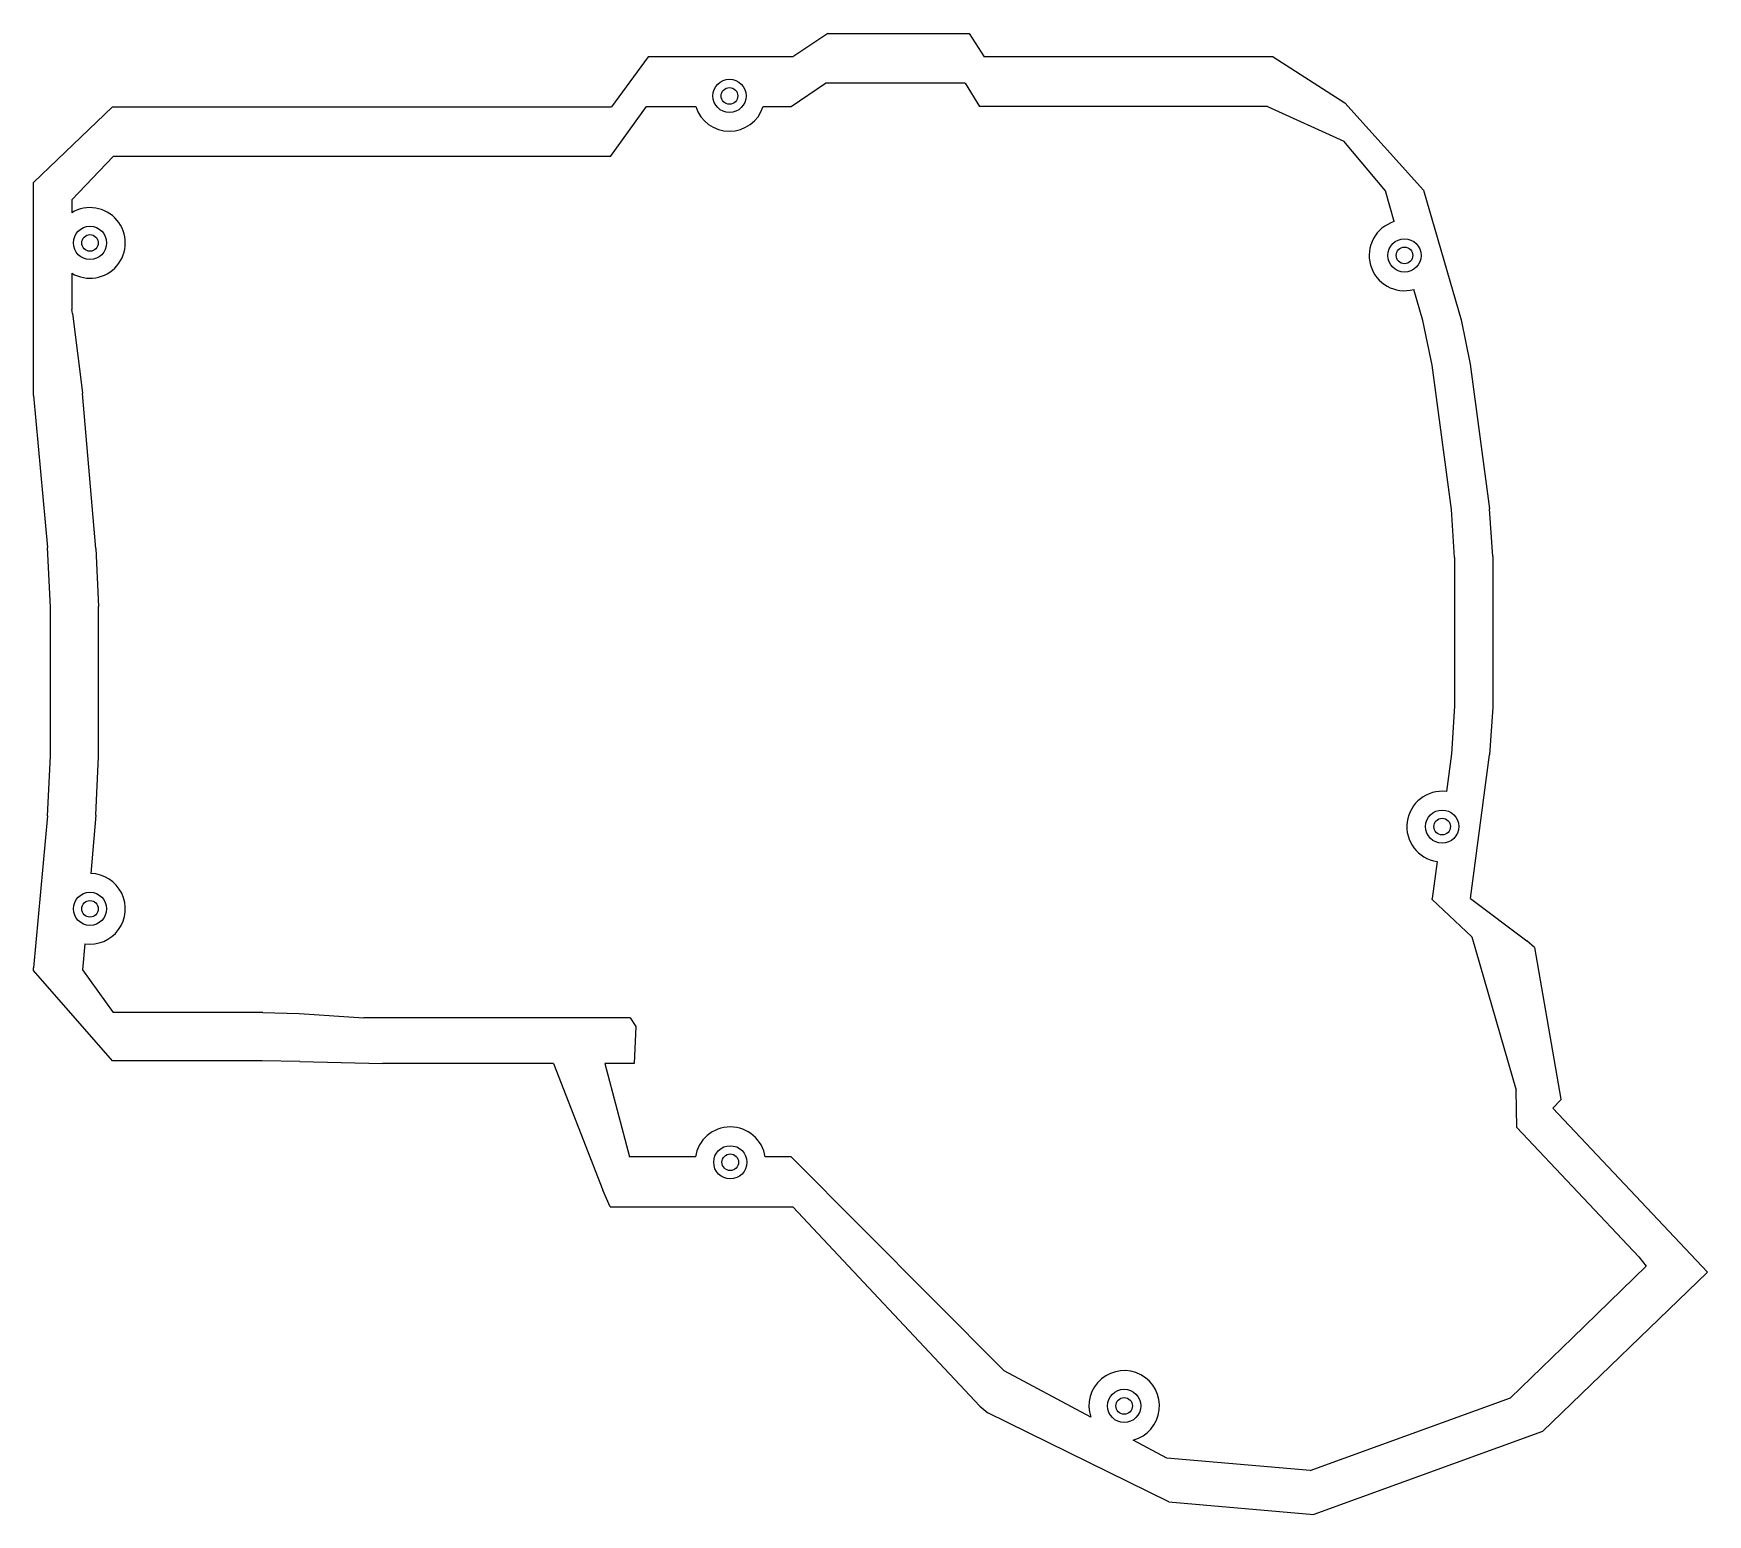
# Model space of a CAD drawing. Header units: metres. Extents: x -85 to 116, y -106 to 72.
import ezdxf

# ---------------------------------------------------------------- set-up
doc = ezdxf.new("R2010")
doc.units = ezdxf.units.M

msp = doc.modelspace()

# ---------------------------------------------------------------- linework, layer by layer
for p, q in [((10.32, 71.99, -5), (6.09, 69.17, -5)), ((10.32, 71.99), (6.09, 69.17)), ((10.32, 71.99, -5), (27.32, 71.99, -5)), ((10.32, 71.99, -5), (10.32, 71.99)), ((10.32, 71.99), (27.32, 71.99)), ((27.32, 71.99, -5), (29.12, 69.17, -5)), ((27.32, 71.99, -5), (27.32, 71.99)), ((27.32, 71.99), (29.12, 69.17)), ((-11.3, 69.17, -5), (-15.72, 63.17, -5)), ((-11.3, 69.17), (-15.72, 63.17)), ((6.09, 69.17, -5), (-11.3, 69.17, -5)), ((-11.3, 69.17, -5), (-11.3, 69.17)), ((6.09, 69.17), (-11.3, 69.17)), ((6.09, 69.17, -5), (6.09, 69.17)), ((63.87, 69.17, -5), (29.12, 69.17, -5)), ((29.12, 69.17, -5), (29.12, 69.17)), ((63.87, 69.17), (29.12, 69.17)), ((63.87, 69.17, -5), (72.49, 63.64, -5)), ((63.87, 69.17, -5), (63.87, 69.17)), ((63.87, 69.17), (72.49, 63.64)), ((-3.53, 64.48, -5), (-3.53, 64.48, -4)), ((-2.53, 64.48, -4), (-2.53, 64.48)), ((5.89, 63.19), (10.01, 66.01)), ((5.89, 63.19, -2), (10.01, 66.01, -2)), ((26.83, 66.01), (10.01, 66.01)), ((10.01, 66.01, -2), (10.01, 66.01)), ((26.83, 66.01, -2), (10.01, 66.01, -2)), ((26.83, 66.01), (28.54, 63.19)), ((26.83, 66.01, -2), (26.83, 66.01)), ((26.83, 66.01, -2), (28.54, 63.19, -2)), ((-75.77, 63.17, -5), (-85.27, 54.08, -5)), ((-75.77, 63.17), (-85.27, 54.08)), ((-75.77, 63.17, -5), (-15.72, 63.17, -5)), ((-75.77, 63.17, -5), (-75.77, 63.17)), ((-75.77, 63.17), (-15.72, 63.17)), ((-15.83, 57.19), (-11.5, 63.19)), ((-15.83, 57.19, -2), (-11.5, 63.19, -2)), ((-15.72, 63.17, -5), (-15.72, 63.17)), ((-11.5, 63.19), (-5.58, 63.19)), ((-11.5, 63.19, -2), (-11.5, 63.19)), ((-11.5, 63.19, -2), (-5.58, 63.19, -2)), ((-5.58, 63.19, -2), (-5.58, 63.19)), ((2.53, 63.19), (5.89, 63.19)), ((2.53, 63.19, -2), (2.53, 63.19)), ((2.53, 63.19, -2), (5.89, 63.19, -2)), ((5.89, 63.19, -2), (5.89, 63.19)), ((63.2, 63.19), (28.54, 63.19)), ((28.54, 63.19, -2), (28.54, 63.19)), ((63.2, 63.19, -2), (28.54, 63.19, -2)), ((63.2, 63.19), (72.39, 59.04)), ((63.2, 63.19, -2), (63.2, 63.19)), ((63.2, 63.19, -2), (72.39, 59.04, -2)), ((81.99, 53.14, -5), (72.49, 63.64, -5)), ((72.49, 63.64, -5), (72.49, 63.64)), ((81.99, 53.14), (72.49, 63.64)), ((77.39, 53.04), (72.39, 59.04)), ((72.39, 59.04, -2), (72.39, 59.04)), ((77.39, 53.04, -2), (72.39, 59.04, -2)), ((-80.67, 51.99), (-75.67, 57.19)), ((-80.67, 51.99, -2), (-75.67, 57.19, -2)), ((-15.83, 57.19), (-75.67, 57.19)), ((-75.67, 57.19, -2), (-75.67, 57.19)), ((-15.83, 57.19, -2), (-75.67, 57.19, -2)), ((-15.83, 57.19, -2), (-15.83, 57.19)), ((-85.27, 28.44, -5), (-85.27, 54.08, -5)), ((-85.27, 54.08, -5), (-85.27, 54.08)), ((-85.27, 28.44), (-85.27, 54.08)), ((78.45, 49.36), (77.39, 53.04)), ((77.39, 53.04, -2), (77.39, 53.04)), ((78.45, 49.36, -2), (77.39, 53.04, -2)), ((81.99, 53.14, -5), (86.49, 37.55, -5)), ((81.99, 53.14, -5), (81.99, 53.14)), ((81.99, 53.14), (86.49, 37.55)), ((-80.67, 51.99), (-80.67, 50.43)), ((-80.67, 51.99, -2), (-80.67, 50.43, -2)), ((-80.67, 51.99, -2), (-80.67, 51.99)), ((-80.67, 50.43, -2), (-80.67, 50.43)), ((78.45, 49.36, -2), (78.45, 49.36)), ((-80.47, 46.79, -5), (-80.47, 46.79, -4)), ((-79.47, 46.79, -4), (-79.47, 46.79)), ((77.69, 45.29, -5), (77.69, 45.29, -4)), ((78.69, 45.29, -4), (78.69, 45.29)), ((-80.67, 43.15), (-80.67, 38.77)), ((-80.67, 43.15, -2), (-80.67, 38.77, -2)), ((-80.67, 43.15, -2), (-80.67, 43.15)), ((81.89, 37.45), (80.81, 41.19)), ((80.81, 41.19, -2), (80.81, 41.19)), ((81.89, 37.45, -2), (80.81, 41.19, -2)), ((-80.59, 38.28), (-80.67, 38.77)), ((-80.59, 38.28, -2), (-80.67, 38.77, -2)), ((-80.67, 38.77, -2), (-80.67, 38.77)), ((-80.59, 38.28), (-79.37, 28.77)), ((-80.59, 38.28, -2), (-79.37, 28.77, -2)), ((-80.59, 38.28, -2), (-80.59, 38.28)), ((83, 32.09), (81.89, 37.45)), ((81.89, 37.45, -2), (81.89, 37.45)), ((83, 32.09, -2), (81.89, 37.45, -2)), ((86.49, 37.55, -5), (87.6, 32.19, -5)), ((86.49, 37.55, -5), (86.49, 37.55)), ((86.49, 37.55), (87.6, 32.19)), ((85.33, 14.7), (83, 32.09)), ((83, 32.09, -2), (83, 32.09)), ((85.33, 14.7, -2), (83, 32.09, -2)), ((87.6, 32.19, -5), (89.93, 14.8, -5)), ((87.6, 32.19, -5), (87.6, 32.19)), ((87.6, 32.19), (89.93, 14.8)), ((-85.27, 28.44, -5), (-83.58, 10.14, -5)), ((-85.27, 28.44, -5), (-85.27, 28.44)), ((-85.27, 28.44), (-83.58, 10.14)), ((-79.37, 28.77), (-79.36, 28.74)), ((-79.37, 28.77, -2), (-79.36, 28.74, -2)), ((-79.37, 28.77, -2), (-79.37, 28.77)), ((-79.36, 28.74), (-79.36, 28.67)), ((-79.36, 28.74, -2), (-79.36, 28.67, -2)), ((-79.36, 28.74, -2), (-79.36, 28.74)), ((-77.75, 10.03), (-79.36, 28.67)), ((-77.75, 10.03, -2), (-79.36, 28.67, -2)), ((-79.36, 28.67, -2), (-79.36, 28.67)), ((85.71, 8.95), (85.33, 14.7)), ((85.33, 14.7, -2), (85.33, 14.7)), ((85.71, 8.95, -2), (85.33, 14.7, -2)), ((90.31, 9.05, -5), (89.93, 14.8, -5)), ((89.93, 14.8, -5), (89.93, 14.8)), ((90.31, 9.05), (89.93, 14.8)), ((-83.24, 2.95, -5), (-83.58, 10.14, -5)), ((-83.58, 10.14, -5), (-83.58, 10.14)), ((-83.24, 2.95), (-83.58, 10.14)), ((-77.75, 10.03), (-77.44, 3.05)), ((-77.75, 10.03, -2), (-77.44, 3.05, -2)), ((-77.75, 10.03, -2), (-77.75, 10.03)), ((85.71, 8.95), (85.71, -8.95)), ((85.71, 8.95, -2), (85.71, 8.95)), ((85.71, 8.95, -2), (85.71, -8.95, -2)), ((90.31, 9.05, -5), (90.31, -9.05, -5)), ((90.31, 9.05, -5), (90.31, 9.05)), ((90.31, 9.05), (90.31, -9.05)), ((-83.24, -14.95, -5), (-83.24, 2.95, -5)), ((-83.24, 2.95, -5), (-83.24, 2.95)), ((-83.24, -14.95), (-83.24, 2.95)), ((-77.44, -15.05), (-77.44, 3.05)), ((-77.44, -15.05, -2), (-77.44, 3.05, -2)), ((-77.44, 3.05, -2), (-77.44, 3.05)), ((85.71, -8.95), (85.33, -14.7)), ((85.71, -8.95, -2), (85.33, -14.7, -2)), ((85.71, -8.95, -2), (85.71, -8.95)), ((90.31, -9.05, -5), (89.93, -14.8, -5)), ((90.31, -9.05), (89.93, -14.8)), ((90.31, -9.05, -5), (90.31, -9.05)), ((-83.58, -22.14, -5), (-83.24, -14.95, -5)), ((-83.58, -22.14), (-83.24, -14.95)), ((-83.24, -14.95, -5), (-83.24, -14.95)), ((-77.75, -22.03), (-77.44, -15.05)), ((-77.75, -22.03, -2), (-77.44, -15.05, -2)), ((-77.44, -15.05, -2), (-77.44, -15.05)), ((85.33, -14.7), (84.73, -19.22)), ((85.33, -14.7, -2), (84.73, -19.22, -2)), ((85.33, -14.7, -2), (85.33, -14.7)), ((87.62, -32.1, -5), (89.93, -14.8, -5)), ((87.62, -32.1), (89.93, -14.8)), ((89.93, -14.8, -5), (89.93, -14.8)), ((84.73, -19.22, -2), (84.73, -19.22)), ((-83.58, -22.14, -5), (-85.27, -40.44, -5)), ((-83.58, -22.14), (-85.27, -40.44)), ((-83.58, -22.14, -5), (-83.58, -22.14)), ((-77.75, -22.07), (-78.36, -29.07)), ((-77.75, -22.07, -2), (-78.36, -29.07, -2)), ((-77.75, -22.07), (-77.75, -22.03)), ((-77.75, -22.07, -2), (-77.75, -22.03, -2)), ((-77.75, -22.03, -2), (-77.75, -22.03)), ((-77.75, -22.07, -2), (-77.75, -22.07)), ((82.22, -23.44, -5), (82.22, -23.44, -4)), ((83.22, -23.44, -4), (83.22, -23.44)), ((83.6, -27.65), (83, -32.09)), ((83.6, -27.65, -2), (83, -32.09, -2)), ((83.6, -27.65, -2), (83.6, -27.65)), ((-78.36, -29.07, -2), (-78.36, -29.07)), ((83, -32.19), (83, -32.09)), ((83, -32.09, -2), (83, -32.09)), ((83, -32.19, -2), (83, -32.09, -2)), ((87.78, -36.71), (83, -32.19)), ((83, -32.19, -2), (83, -32.19)), ((87.78, -36.71, -2), (83, -32.19, -2)), ((87.62, -32.1, -5), (94.39, -37.19, -5)), ((87.62, -32.1, -5), (87.62, -32.1)), ((87.62, -32.1), (94.39, -37.19)), ((-80.47, -33.33, -5), (-80.47, -33.33, -4)), ((-79.47, -33.33, -4), (-79.47, -33.33)), ((-79.09, -37.54), (-79.36, -40.67)), ((-79.09, -37.54, -2), (-79.36, -40.67, -2)), ((-79.09, -37.54, -2), (-79.09, -37.54)), ((87.78, -36.71), (93.11, -55.16)), ((87.78, -36.71, -2), (87.78, -36.71)), ((87.78, -36.71, -2), (93.11, -55.16, -2)), ((95.34, -37.97, -5), (94.39, -37.19, -5)), ((94.39, -37.19, -5), (94.39, -37.19)), ((95.34, -37.97), (94.39, -37.19)), ((95.34, -37.97, -5), (98.5, -56.23, -5)), ((95.34, -37.97, -5), (95.34, -37.97)), ((95.34, -37.97), (98.5, -56.23)), ((-85.27, -40.77, -5), (-85.27, -40.44, -5)), ((-85.27, -40.44, -5), (-85.27, -40.44)), ((-85.27, -40.77), (-85.27, -40.44)), ((-75.77, -51.64, -5), (-85.27, -40.77, -5)), ((-85.27, -40.77, -5), (-85.27, -40.77)), ((-75.77, -51.64), (-85.27, -40.77)), ((-79.36, -40.67), (-75.67, -45.8)), ((-79.36, -40.67, -2), (-75.67, -45.8, -2)), ((-79.36, -40.67, -2), (-79.36, -40.67)), ((-57.67, -45.8), (-75.67, -45.8)), ((-57.67, -45.8, -2), (-75.67, -45.8, -2)), ((-75.67, -45.8, -2), (-75.67, -45.8)), ((-57.67, -45.8), (-53.32, -45.94)), ((-57.67, -45.8, -2), (-53.32, -45.94, -2)), ((-57.67, -45.8, -2), (-57.67, -45.8)), ((-53.32, -45.94), (-45.51, -46.45)), ((-53.32, -45.94, -2), (-45.51, -46.45, -2)), ((-53.32, -45.94, -2), (-53.32, -45.94)), ((-13.46, -46.45), (-45.51, -46.45)), ((-13.46, -46.45, -2), (-45.51, -46.45, -2)), ((-45.51, -46.45, -2), (-45.51, -46.45)), ((-13.46, -46.45), (-12.79, -47.48)), ((-13.46, -46.45, -2), (-12.79, -47.48, -2)), ((-13.46, -46.45, -2), (-13.46, -46.45)), ((-12.79, -47.48), (-12.99, -51.93)), ((-12.79, -47.48, -2), (-12.99, -51.93, -2)), ((-12.79, -47.48, -2), (-12.79, -47.48)), ((-57.77, -51.64, -5), (-75.77, -51.64, -5)), ((-75.77, -51.64, -5), (-75.77, -51.64)), ((-57.77, -51.64), (-75.77, -51.64)), ((-53.22, -51.69, -5), (-57.77, -51.64, -5)), ((-57.77, -51.64, -5), (-57.77, -51.64)), ((-53.22, -51.69), (-57.77, -51.64)), ((-53.22, -51.69, -5), (-43.29, -51.93, -5)), ((-53.22, -51.69, -5), (-53.22, -51.69)), ((-53.22, -51.69), (-43.29, -51.93)), ((-22.72, -51.93, -5), (-43.29, -51.93, -5)), ((-43.29, -51.93, -5), (-43.29, -51.93)), ((-22.72, -51.93), (-43.29, -51.93)), ((-22.72, -51.93, -5), (-16.78, -67.17, -5)), ((-22.72, -51.93, -5), (-22.72, -51.93)), ((-22.72, -51.93), (-16.78, -67.17)), ((-16.53, -51.93), (-13.55, -63.19)), ((-12.99, -51.93), (-16.53, -51.93)), ((-16.53, -51.93, -2), (-13.55, -63.19, -2)), ((-16.53, -51.93, -2), (-16.53, -51.93)), ((-12.99, -51.93, -2), (-16.53, -51.93, -2)), ((-12.99, -51.93, -2), (-12.99, -51.93)), ((93.21, -59.65), (93.11, -55.16)), ((93.11, -55.16, -2), (93.11, -55.16)), ((93.21, -59.65, -2), (93.11, -55.16, -2)), ((97.53, -57.3, -5), (98.49, -56.33, -5)), ((97.53, -57.3), (98.49, -56.33)), ((98.5, -56.23, -5), (98.49, -56.33, -5)), ((98.5, -56.23), (98.49, -56.33)), ((98.49, -56.33, -5), (98.49, -56.33)), ((98.5, -56.23, -5), (98.5, -56.23)), ((97.53, -57.3, -5), (116.15, -77.04, -5)), ((97.53, -57.3, -5), (97.53, -57.3)), ((97.53, -57.3), (116.15, -77.04)), ((93.21, -59.65), (107.87, -75.2)), ((93.21, -59.65, -2), (93.21, -59.65)), ((93.21, -59.65, -2), (107.87, -75.2, -2)), ((-5.63, -63.19), (-13.55, -63.19)), ((-5.63, -63.19, -2), (-13.55, -63.19, -2)), ((-13.55, -63.19, -2), (-13.55, -63.19)), ((-5.63, -63.19, -2), (-5.63, -63.19)), ((-3.43, -63.83, -5), (-3.43, -63.83, -4)), ((-2.43, -63.83, -4), (-2.43, -63.83)), ((5.89, -63.19), (2.78, -63.19)), ((5.89, -63.19, -2), (2.78, -63.19, -2)), ((2.78, -63.19, -2), (2.78, -63.19)), ((5.89, -63.19), (31.54, -88.91)), ((5.89, -63.19, -2), (31.54, -88.91, -2)), ((5.89, -63.19, -2), (5.89, -63.19)), ((-15.89, -69.17, -5), (-16.78, -67.17, -5)), ((-16.78, -67.17, -5), (-16.78, -67.17)), ((-15.89, -69.17), (-16.78, -67.17)), ((-15.89, -69.17, -5), (6.09, -69.17, -5)), ((-15.89, -69.17, -5), (-15.89, -69.17)), ((-15.89, -69.17), (6.09, -69.17)), ((6.09, -69.17, -5), (28.6, -93.18, -5)), ((6.09, -69.17, -5), (6.09, -69.17)), ((6.09, -69.17), (28.6, -93.18)), ((108.77, -76.34), (99.89, -84.96)), ((108.77, -76.34, -2), (99.89, -84.96, -2)), ((107.87, -75.2), (108.77, -76.34)), ((107.87, -75.2, -2), (107.87, -75.2)), ((107.87, -75.2, -2), (108.77, -76.34, -2)), ((108.77, -76.34, -2), (108.77, -76.34)), ((96.31, -96.21, -5), (116.15, -77.04, -5)), ((96.31, -96.21), (116.15, -77.04)), ((116.15, -77.04, -5), (116.15, -77.04)), ((92.43, -92.17), (99.89, -84.96)), ((92.43, -92.17, -2), (99.89, -84.96, -2)), ((99.89, -84.96, -2), (99.89, -84.96)), ((41.93, -94.49), (31.54, -88.91)), ((41.93, -94.49, -2), (31.54, -88.91, -2)), ((31.54, -88.91, -2), (31.54, -88.91)), ((68.32, -100.92), (92.43, -92.17)), ((68.32, -100.92, -2), (92.43, -92.17, -2)), ((92.43, -92.17, -2), (92.43, -92.17)), ((28.6, -93.18, -5), (29.55, -93.96, -5)), ((28.6, -93.18, -5), (28.6, -93.18)), ((28.6, -93.18), (29.55, -93.96)), ((51.35, -104.68, -5), (29.55, -93.96, -5)), ((29.55, -93.96, -5), (29.55, -93.96)), ((51.35, -104.68), (29.55, -93.96)), ((41.93, -94.49, -2), (41.93, -94.49)), ((43.96, -93.14, -5), (43.96, -93.14, -4)), ((44.96, -93.14, -4), (44.96, -93.14)), ((96.31, -96.21, -5), (68.77, -106.21, -5)), ((96.31, -96.21), (68.77, -106.21)), ((96.31, -96.21, -5), (96.31, -96.21)), ((51.1, -99.42), (47.06, -97.25)), ((51.1, -99.42, -2), (47.06, -97.25, -2)), ((47.06, -97.25, -2), (47.06, -97.25)), ((68.32, -100.92), (51.1, -99.42)), ((68.32, -100.92, -2), (51.1, -99.42, -2)), ((51.1, -99.42, -2), (51.1, -99.42)), ((68.32, -100.92, -2), (68.32, -100.92)), ((51.35, -104.68, -5), (68.77, -106.21, -5)), ((51.35, -104.68, -5), (51.35, -104.68)), ((51.35, -104.68), (68.77, -106.21)), ((68.77, -106.21, -5), (68.77, -106.21))]:
    msp.add_line(p, q)
for centre, radius in [((-1.53, 64.48, -5), 2), ((-1.53, 64.48, -4), 2), ((-1.53, 64.48), 1), ((-1.53, 64.48, -4), 1), ((-78.47, 46.79, -5), 2), ((-78.47, 46.79, -4), 2), ((-78.47, 46.79), 1), ((-78.47, 46.79, -4), 1), ((79.69, 45.29, -5), 2), ((79.69, 45.29, -4), 2), ((79.69, 45.29), 1), ((79.69, 45.29, -4), 1), ((84.22, -23.44, -5), 2), ((84.22, -23.44, -4), 2), ((84.22, -23.44), 1), ((84.22, -23.44, -4), 1), ((-78.47, -33.33, -5), 2), ((-78.47, -33.33, -4), 2), ((-78.47, -33.33), 1), ((-78.47, -33.33, -4), 1), ((-1.43, -63.83, -5), 2), ((-1.43, -63.83, -4), 2), ((-1.43, -63.83), 1), ((-1.43, -63.83, -4), 1), ((45.96, -93.14, -5), 2), ((45.96, -93.14, -4), 2), ((45.96, -93.14), 1), ((45.96, -93.14, -4), 1)]:
    msp.add_circle(centre, radius)
for centre, start, end in [((-1.53, 64.48), -162.2915, -17.7085), ((-1.53, 64.48, -2), -162.2915, -17.7085), ((-78.47, 46.79), -121.1338, 121.1338), ((-78.47, 46.79, -2), -121.1338, 121.1338), ((79.69, 45.29), -253.0643, -74.7315), ((79.69, 45.29, -2), -253.0643, -74.7315), ((84.22, -23.44), -276.874, -98.3875), ((84.22, -23.44, -2), -276.874, -98.3875), ((-78.47, -33.33), -98.3249, 88.4631), ((-78.47, -33.33, -2), -98.3249, 88.4631), ((-1.43, -63.83), 8.7154, 171.2846), ((-1.43, -63.83, -2), 8.7154, 171.2846), ((45.96, -93.14), -435.0516, -161.4396), ((45.96, -93.14, -2), -435.0516, -161.4396)]:
    msp.add_arc(centre, 4.25, start, end)

doc.saveas('drawing.dxf')
